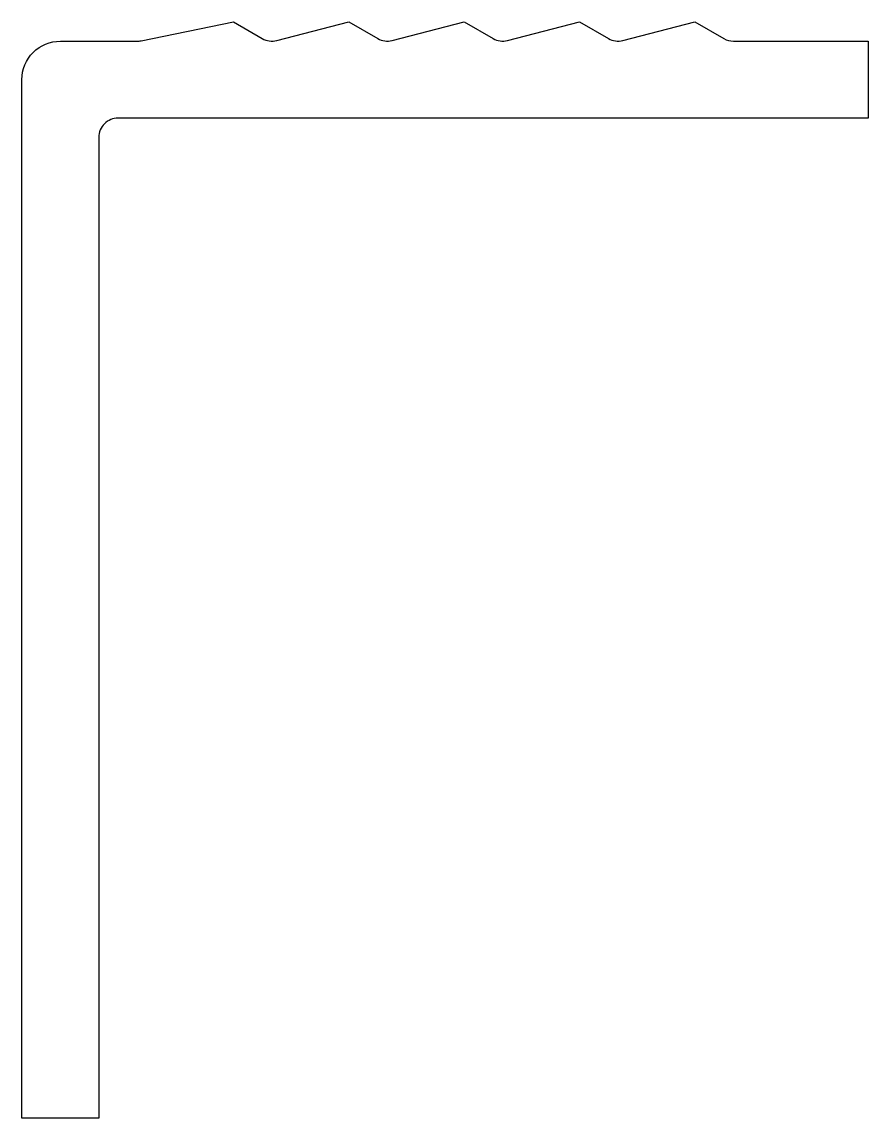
# Model space of a CAD drawing. Extents: x 171.4 to 193.4, y 205.9 to 234.4.
import ezdxf

# ---------------------------------------------------------------- set-up
doc = ezdxf.new("R2010")
doc.units = 0
doc.layers.add('ANA', color=220, linetype='CONTINUOUS')

msp = doc.modelspace()

# ---------------------------------------------------------------- linework, layer by layer
at = {"layer": 'ANA'}
msp.add_lwpolyline([(174.464, 233.956), (176.864, 234.446), (177.614, 234.013, 0.196543), (177.989, 233.962), (179.864, 234.446), (180.614, 234.013, 0.196543), (180.989, 233.962), (182.864, 234.446), (183.614, 234.013, 0.196543), (183.989, 233.962), (185.864, 234.446), (186.614, 234.013, 0.196543), (186.989, 233.962), (188.864, 234.446), (189.614, 234.013, 0.131652), (189.864, 233.946), (193.364, 233.946), (193.364, 231.946), (173.864, 231.946, 0.414214), (173.364, 231.446), (173.364, 205.946), (171.364, 205.946), (171.364, 232.946, -0.414214), (172.364, 233.946), (174.364, 233.946, 0.050382)], format="xyb", close=True, dxfattribs=at)

doc.saveas('drawing.dxf')
